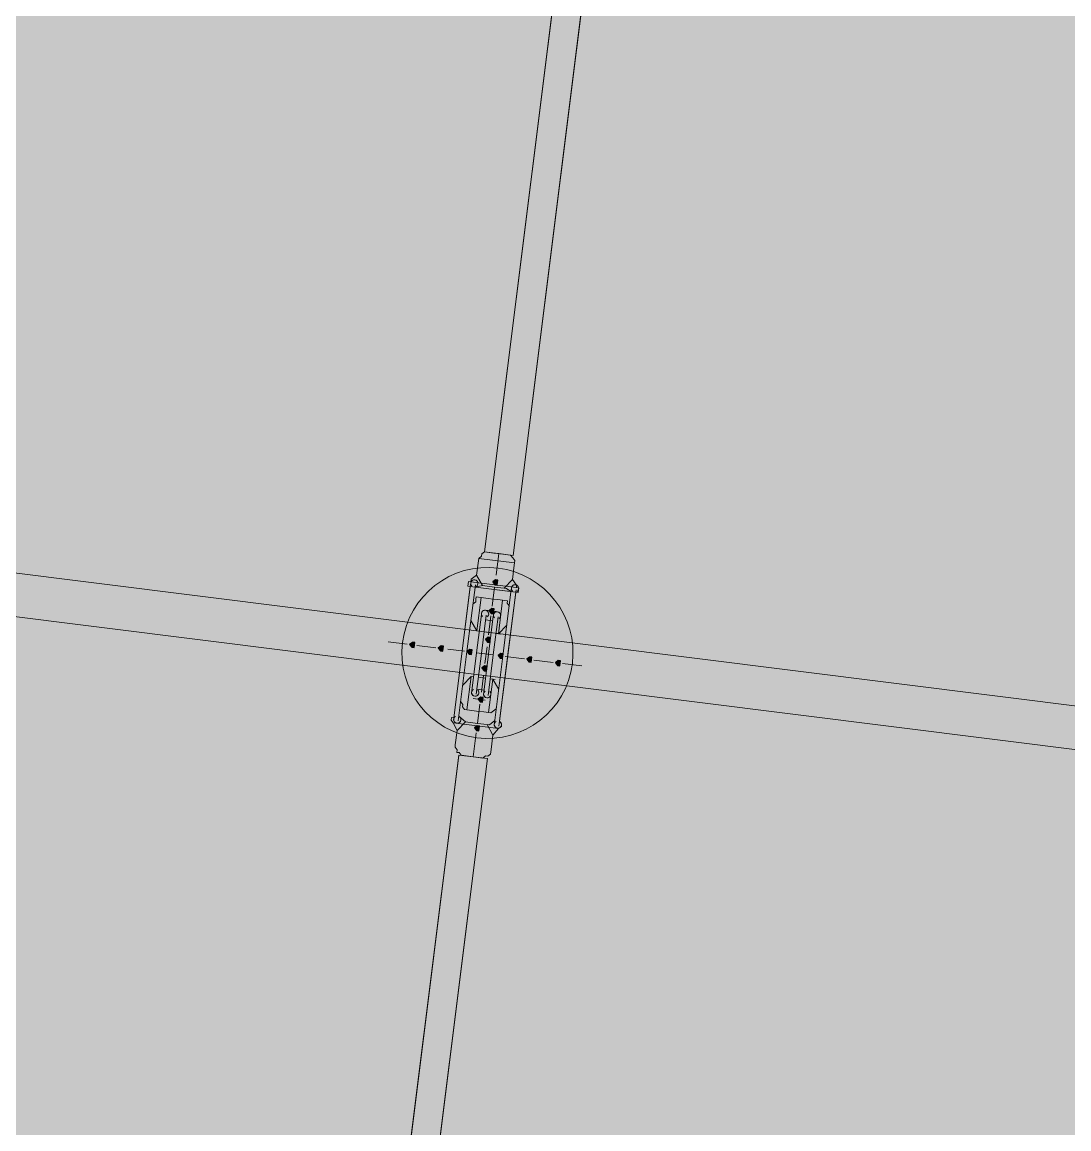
# Model space of a CAD drawing. Header units: metres. Extents: x -4 to 509425, y 7549 to 4732445.
# Drawn here: x 475985.734 to 475989.412, y 4719754.447 to 4719758.336 of the extents above; entities that cross this region are included whole.
import ezdxf

# ---------------------------------------------------------------- set-up
doc = ezdxf.new("R2010")
doc.units = ezdxf.units.M
doc.header["$LTSCALE"] = 0.01
doc.header["$MEASUREMENT"] = 0
doc.layers.get('0').update_dxf_attribs({"lineweight": 0})
doc.layers.add('_SUBESTACIÓN', color=1, linetype='Continuous')
doc.layers.add('SUBESTACION LA VID', color=253, linetype='Continuous')

# ---------------------------------------------------------------- blocks, each defined once
blk = doc.blocks.new('A$Cfff6051d')
at = {"layer": 'SUBESTACION LA VID', "transparency": 33554687}
h = blk.add_hatch(color=256, dxfattribs=at)
h.dxf.hatch_style = 2
h.paths.add_polyline_path([(475987.4044, 4719756.3666), (475987.4055, 4719756.375), (475987.3971, 4719756.3761), (475987.3876, 4719756.3688), (475987.395, 4719756.3593), (475987.4034, 4719756.3582)])
h = blk.add_hatch(color=256, dxfattribs=at)
h.dxf.hatch_style = 2
h.paths.add_polyline_path([(475987.3918, 4719756.2658), (475987.3928, 4719756.2742), (475987.3844, 4719756.2753), (475987.375, 4719756.2679), (475987.3823, 4719756.2585), (475987.3907, 4719756.2574)])
h = blk.add_hatch(color=256, dxfattribs=at)
h.dxf.hatch_style = 2
h.paths.add_polyline_path([(475987.1124, 4719756.1473), (475987.1135, 4719756.1557), (475987.1051, 4719756.1567), (475987.0956, 4719756.1494), (475987.1029, 4719756.1399), (475987.1113, 4719756.1389)])
h = blk.add_hatch(color=256, dxfattribs=at)
h.dxf.hatch_style = 2
h.paths.add_polyline_path([(475987.3791, 4719756.165), (475987.3802, 4719756.1734), (475987.3718, 4719756.1745), (475987.3623, 4719756.1671), (475987.3697, 4719756.1577), (475987.3781, 4719756.1566)])
h = blk.add_hatch(color=256, dxfattribs=at)
h.dxf.hatch_style = 2
h.paths.add_polyline_path([(475987.2132, 4719756.1346), (475987.2143, 4719756.143), (475987.2059, 4719756.1441), (475987.1964, 4719756.1367), (475987.2038, 4719756.1273), (475987.2122, 4719756.1262)])
h = blk.add_hatch(color=256, dxfattribs=at)
h.dxf.hatch_style = 2
h.paths.add_polyline_path([(475987.314, 4719756.122), (475987.3151, 4719756.1304), (475987.3067, 4719756.1315), (475987.2972, 4719756.1241), (475987.3046, 4719756.1147), (475987.313, 4719756.1136)])
h = blk.add_hatch(color=256, dxfattribs=at)
h.dxf.hatch_style = 2
h.paths.add_polyline_path([(475987.4232, 4719756.1083), (475987.4243, 4719756.1167), (475987.4159, 4719756.1178), (475987.4064, 4719756.1104), (475987.4138, 4719756.101), (475987.4222, 4719756.0999)])
h = blk.add_hatch(color=256, dxfattribs=at)
h.dxf.hatch_style = 2
h.paths.add_polyline_path([(475987.3665, 4719756.0642), (475987.3675, 4719756.0726), (475987.3591, 4719756.0737), (475987.3497, 4719756.0663), (475987.357, 4719756.0569), (475987.3654, 4719756.0558)])
h = blk.add_hatch(color=256, dxfattribs=at)
h.dxf.hatch_style = 2
h.paths.add_polyline_path([(475987.524, 4719756.0957), (475987.5251, 4719756.1041), (475987.5167, 4719756.1051), (475987.5072, 4719756.0978), (475987.5146, 4719756.0883), (475987.523, 4719756.0873)])
h = blk.add_hatch(color=256, dxfattribs=at)
h.dxf.hatch_style = 2
h.paths.add_polyline_path([(475987.6248, 4719756.083), (475987.6259, 4719756.0914), (475987.6175, 4719756.0925), (475987.608, 4719756.0851), (475987.6154, 4719756.0757), (475987.6238, 4719756.0746)])
h = blk.add_hatch(color=256, dxfattribs=at)
h.dxf.hatch_style = 2
h.paths.add_polyline_path([(475987.3528, 4719755.955), (475987.3539, 4719755.9634), (475987.3455, 4719755.9645), (475987.336, 4719755.9571), (475987.3433, 4719755.9477), (475987.3517, 4719755.9466)])
h = blk.add_hatch(color=256, dxfattribs=at)
h.dxf.hatch_style = 2
h.paths.add_polyline_path([(475987.3402, 4719755.8542), (475987.3412, 4719755.8626), (475987.3328, 4719755.8637), (475987.3234, 4719755.8563), (475987.3307, 4719755.8469), (475987.3391, 4719755.8458)])
at = {"layer": 'SUBESTACION LA VID', "lineweight": 15}
for p, q in [((475987.9712, 4719761.3638), (475987.3582, 4719756.4748)), ((475988.072, 4719761.3512), (475987.459, 4719756.4622)), ((476071.4612, 4719745.6493), (475975.7142, 4719757.6531)), ((476071.4423, 4719745.4981), (475975.6953, 4719757.5019)), ((475987.4086, 4719756.4685), (475987.3992, 4719756.3929)), ((475987.2804, 4719756.1262), (475987.3099, 4719756.3614)), ((475987.3267, 4719756.3593), (475987.2972, 4719756.1241)), ((475987.3256, 4719756.3509), (475987.3519, 4719756.3562)), ((475987.3519, 4719756.3562), (475987.3939, 4719756.3509)), ((475987.3939, 4719756.3509), (475987.3855, 4719756.2837)), ((475987.4275, 4719756.3467), (475987.3939, 4719756.3509)), ((475987.4527, 4719756.3435), (475987.4232, 4719756.1083)), ((475987.4516, 4719756.3351), (475987.4359, 4719756.3456)), ((475987.44, 4719756.1062), (475987.4695, 4719756.3414)), ((475987.3319, 4719756.1966), (475987.3466, 4719756.3142)), ((475987.4075, 4719756.1871), (475987.4222, 4719756.3047)), ((475987.3834, 4719756.2669), (475987.3582, 4719756.2701)), ((475987.3834, 4719756.2669), (475987.4002, 4719756.2648)), ((475987.3308, 4719756.1199), (475987.3477, 4719756.2543)), ((475987.3645, 4719756.2522), (475987.3476, 4719756.1178)), ((475987.3792, 4719756.2333), (475987.3624, 4719756.2354)), ((475987.3813, 4719756.2501), (475987.3728, 4719756.1829)), ((475987.3897, 4719756.249), (475987.3728, 4719756.1146)), ((475987.3792, 4719756.2333), (475987.3876, 4719756.2322)), ((475987.3896, 4719756.1125), (475987.4065, 4719756.2469)), ((475987.3571, 4719756.1934), (475987.3739, 4719756.1913)), ((475987.3823, 4719756.1902), (475987.3739, 4719756.1913)), ((475987.0872, 4719756.1504), (475987.02, 4719756.1589)), ((475987.188, 4719756.1378), (475987.1208, 4719756.1462)), ((475987.2888, 4719756.1252), (475987.23, 4719756.1325)), ((475987.2804, 4719756.1262), (475987.2499, 4719755.8826)), ((475987.2667, 4719755.8805), (475987.2972, 4719756.1241)), ((475987.3308, 4719756.1199), (475987.3129, 4719755.9771)), ((475987.3297, 4719755.975), (475987.3476, 4719756.1178)), ((475987.3896, 4719756.1125), (475987.3308, 4719756.1199)), ((475987.3549, 4719755.9718), (475987.3728, 4719756.1146)), ((475987.3676, 4719756.1409), (475987.3602, 4719756.0821)), ((475987.3896, 4719756.1125), (475987.3717, 4719755.9697)), ((475987.3927, 4719755.8647), (475987.4232, 4719756.1083)), ((475987.44, 4719756.1062), (475987.4095, 4719755.8626)), ((475987.4988, 4719756.0988), (475987.4316, 4719756.1073)), ((475987.5996, 4719756.0862), (475987.5324, 4719756.0946)), ((475987.7004, 4719756.0736), (475987.6332, 4719756.082)), ((475987.3119, 4719756.037), (475987.2971, 4719755.9193)), ((475987.3371, 4719756.0338), (475987.3539, 4719756.0317)), ((475987.3549, 4719756.0401), (475987.3476, 4719755.9813)), ((475987.3623, 4719756.0306), (475987.3539, 4719756.0317)), ((475987.3486, 4719755.9897), (475987.3318, 4719755.9918)), ((475987.3875, 4719756.0275), (475987.3727, 4719755.9099)), ((475987.3444, 4719755.9561), (475987.3192, 4719755.9592)), ((475987.3444, 4719755.9561), (475987.3612, 4719755.954)), ((475987.3486, 4719755.9897), (475987.357, 4719755.9886)), ((475987.3423, 4719755.9393), (475987.3339, 4719755.8721)), ((475987.2688, 4719755.8973), (475987.2919, 4719755.8773)), ((475987.2919, 4719755.8773), (475987.3339, 4719755.8721)), ((475987.3948, 4719755.8815), (475987.3759, 4719755.8668)), ((475987.3297, 4719755.8385), (475987.3191, 4719755.7545)), ((475987.3675, 4719755.8679), (475987.3339, 4719755.8721)), ((475987.2687, 4719755.7608), (475986.5315, 4719749.8806)), ((475987.3695, 4719755.7482), (475986.6323, 4719749.8679))]:
    blk.add_line(p, q, dxfattribs=at)
at = {"layer": 'SUBESTACION LA VID', "lineweight": 0}
blk.add_line((475987.2687, 4719755.7608), (475987.3695, 4719755.7482), dxfattribs=at)
at = {"layer": 'SUBESTACION LA VID', "lineweight": 15}
for points in [[(475987.9712, 4719761.3638), (475988.072, 4719761.3512), (475987.459, 4719756.4622), (475987.3582, 4719756.4748), (475987.9712, 4719761.3638)], [(476071.4423, 4719745.4981), (476071.4612, 4719745.6493), (475975.7142, 4719757.6531), (475975.6953, 4719757.5019), (476071.4423, 4719745.4981)], [(475987.2625, 4719755.8469), (475987.2561, 4719755.7965), (475987.2551, 4719755.7881), (475987.2624, 4719755.7786), (475987.2614, 4719755.7702), (475987.2698, 4719755.7692), (475987.2771, 4719755.7597), (475987.2855, 4719755.7587), (475987.3023, 4719755.7566), (475987.3359, 4719755.7524), (475987.3443, 4719755.7513), (475987.3527, 4719755.7503), (475987.3622, 4719755.7576), (475987.3706, 4719755.7566), (475987.38, 4719755.7639), (475987.3811, 4719755.7723), (475987.3821, 4719755.7807), (475987.3885, 4719755.8311), (475987.4084, 4719755.8542), (475987.4179, 4719755.8615), (475987.4189, 4719755.8699), (475987.4116, 4719755.8794), (475987.4685, 4719756.333), (475987.4769, 4719756.332), (475987.4779, 4719756.3404), (475987.479, 4719756.3488), (475987.4706, 4719756.3498), (475987.4716, 4719756.3582), (475987.4569, 4719756.3771), (475987.4632, 4719756.4275), (475987.4643, 4719756.4359), (475987.4653, 4719756.4443), (475987.458, 4719756.4538), (475987.4506, 4719756.4632), (475987.4422, 4719756.4643), (475987.4338, 4719756.4653), (475987.4254, 4719756.4664), (475987.4086, 4719756.4685), (475987.3918, 4719756.4706), (475987.375, 4719756.4727), (475987.3666, 4719756.4738), (475987.3582, 4719756.4748), (475987.3488, 4719756.4675), (475987.3477, 4719756.4591), (475987.3383, 4719756.4517), (475987.3372, 4719756.4433), (475987.3309, 4719756.3929), (475987.312, 4719756.3782), (475987.311, 4719756.3698), (475987.3025, 4719756.3709), (475987.3015, 4719756.3625), (475987.3004, 4719756.3541), (475987.3088, 4719756.353), (475987.252, 4719755.8994), (475987.2509, 4719755.891), (475987.2425, 4719755.8921), (475987.2415, 4719755.8837), (475987.2488, 4719755.8742), (475987.2625, 4719755.8469)], [(475987.4086, 4719756.4685), (475987.3918, 4719756.4706), (475987.375, 4719756.4727), (475987.3666, 4719756.4738), (475987.3582, 4719756.4748), (475987.3488, 4719756.4675), (475987.3477, 4719756.4591), (475987.3383, 4719756.4517), (475987.3372, 4719756.4433), (475987.3309, 4719756.3929)], [(475987.4086, 4719756.4685), (475987.4254, 4719756.4664), (475987.4338, 4719756.4653), (475987.4422, 4719756.4643), (475987.4506, 4719756.4632), (475987.458, 4719756.4538), (475987.4653, 4719756.4443), (475987.4643, 4719756.4359), (475987.4632, 4719756.4275), (475987.4569, 4719756.3771)], [(475987.312, 4719756.3782), (475987.3309, 4719756.3929), (475987.3519, 4719756.3562)], [(475987.4716, 4719756.3582), (475987.4569, 4719756.3771), (475987.4275, 4719756.3467), (475987.4359, 4719756.3456), (475987.4275, 4719756.3467)], [(475987.3886, 4719756.3089), (475987.3718, 4719756.311), (475987.355, 4719756.3131), (475987.3466, 4719756.3142), (475987.3382, 4719756.3152), (475987.3298, 4719756.3163), (475987.3288, 4719756.3079), (475987.3277, 4719756.2995), (475987.3183, 4719756.2921)], [(475987.3886, 4719756.3089), (475987.4054, 4719756.3068), (475987.4138, 4719756.3057), (475987.4222, 4719756.3047), (475987.4306, 4719756.3036), (475987.439, 4719756.3026), (475987.438, 4719756.2942), (475987.4453, 4719756.2847), (475987.4443, 4719756.2763)], [(475987.3403, 4719756.1955), (475987.3319, 4719756.1966), (475987.3109, 4719756.2333)], [(475987.3991, 4719756.1881), (475987.4159, 4719756.186), (475987.4075, 4719756.1871), (475987.4369, 4719756.2175)], [(475987.3203, 4719756.0359), (475987.3119, 4719756.037), (475987.2825, 4719756.0065)], [(475987.3791, 4719756.0285), (475987.3959, 4719756.0264), (475987.3875, 4719756.0275), (475987.4085, 4719755.9907)], [(475987.3391, 4719755.9141), (475987.3223, 4719755.9162), (475987.3055, 4719755.9183), (475987.2971, 4719755.9193), (475987.2887, 4719755.9204), (475987.2814, 4719755.9299), (475987.2824, 4719755.9383), (475987.2751, 4719755.9477)], [(475987.3391, 4719755.9141), (475987.3559, 4719755.912), (475987.3643, 4719755.9109), (475987.3727, 4719755.9099), (475987.3811, 4719755.9088), (475987.3906, 4719755.9162), (475987.4, 4719755.9235), (475987.4011, 4719755.9319)], [(475987.2488, 4719755.8742), (475987.2625, 4719755.8469), (475987.2919, 4719755.8773)], [(475987.3191, 4719755.7545), (475987.3023, 4719755.7566), (475987.2855, 4719755.7587), (475987.2771, 4719755.7597), (475987.2698, 4719755.7692), (475987.2614, 4719755.7702), (475987.2624, 4719755.7786), (475987.2551, 4719755.7881), (475987.2561, 4719755.7965), (475987.2625, 4719755.8469)], [(475987.4084, 4719755.8542), (475987.3885, 4719755.8311), (475987.3675, 4719755.8679), (475987.3759, 4719755.8668), (475987.3675, 4719755.8679)], [(475987.3191, 4719755.7545), (475987.3359, 4719755.7524), (475987.3443, 4719755.7513), (475987.3527, 4719755.7503), (475987.3622, 4719755.7576), (475987.3706, 4719755.7566), (475987.38, 4719755.7639), (475987.3811, 4719755.7723), (475987.3821, 4719755.7807), (475987.3885, 4719755.8311)], [(475987.2687, 4719755.7608), (475987.3695, 4719755.7482), (475986.6323, 4719749.8679), (475986.5315, 4719749.8806), (475987.2687, 4719755.7608)]]:
    blk.add_lwpolyline(points, dxfattribs=at)
at = {"layer": 'SUBESTACION LA VID', "lineweight": 0}
for points in [[(475987.4086, 4719756.4685), (475987.375, 4719756.4727), (475987.4254, 4719756.4664)], [(475987.3383, 4719756.4517), (475987.4643, 4719756.4359), (475987.3383, 4719756.4517)], [(475987.4769, 4719756.332), (475987.3088, 4719756.353), (475987.4769, 4719756.332)], [(475987.4685, 4719756.333), (475987.3088, 4719756.353), (475987.4685, 4719756.333), (475987.3088, 4719756.353)], [(475987.311, 4719756.3698), (475987.479, 4719756.3488), (475987.311, 4719756.3698)], [(475987.4084, 4719755.8542), (475987.2488, 4719755.8742), (475987.4084, 4719755.8542), (475987.2488, 4719755.8742)], [(475987.3023, 4719755.7566), (475987.3443, 4719755.7513), (475987.2855, 4719755.7587)]]:
    blk.add_lwpolyline(points, dxfattribs=at)
at = {"layer": 'SUBESTACION LA VID'}
for points in [[(475987.4044, 4719756.3666), (475987.4055, 4719756.375), (475987.3971, 4719756.3761), (475987.3876, 4719756.3688), (475987.395, 4719756.3593), (475987.4034, 4719756.3582)], [(475987.3918, 4719756.2658), (475987.3928, 4719756.2742), (475987.3844, 4719756.2753), (475987.375, 4719756.2679), (475987.3823, 4719756.2585), (475987.3907, 4719756.2574)], [(475987.1124, 4719756.1473), (475987.1135, 4719756.1557), (475987.1051, 4719756.1567), (475987.0956, 4719756.1494), (475987.1029, 4719756.1399), (475987.1113, 4719756.1389)], [(475987.3791, 4719756.165), (475987.3802, 4719756.1734), (475987.3718, 4719756.1745), (475987.3623, 4719756.1671), (475987.3697, 4719756.1577), (475987.3781, 4719756.1566)], [(475987.2132, 4719756.1346), (475987.2143, 4719756.143), (475987.2059, 4719756.1441), (475987.1964, 4719756.1367), (475987.2038, 4719756.1273), (475987.2122, 4719756.1262)], [(475987.314, 4719756.122), (475987.3151, 4719756.1304), (475987.3067, 4719756.1315), (475987.2972, 4719756.1241), (475987.3046, 4719756.1147), (475987.313, 4719756.1136)], [(475987.4232, 4719756.1083), (475987.4243, 4719756.1167), (475987.4159, 4719756.1178), (475987.4064, 4719756.1104), (475987.4138, 4719756.101), (475987.4222, 4719756.0999)], [(475987.3665, 4719756.0642), (475987.3675, 4719756.0726), (475987.3591, 4719756.0737), (475987.3497, 4719756.0663), (475987.357, 4719756.0569), (475987.3654, 4719756.0558)], [(475987.524, 4719756.0957), (475987.5251, 4719756.1041), (475987.5167, 4719756.1051), (475987.5072, 4719756.0978), (475987.5146, 4719756.0883), (475987.523, 4719756.0873)], [(475987.6248, 4719756.083), (475987.6259, 4719756.0914), (475987.6175, 4719756.0925), (475987.608, 4719756.0851), (475987.6154, 4719756.0757), (475987.6238, 4719756.0746)], [(475987.3528, 4719755.955), (475987.3539, 4719755.9634), (475987.3455, 4719755.9645), (475987.336, 4719755.9571), (475987.3433, 4719755.9477), (475987.3517, 4719755.9466)], [(475987.3402, 4719755.8542), (475987.3412, 4719755.8626), (475987.3328, 4719755.8637), (475987.3234, 4719755.8563), (475987.3307, 4719755.8469), (475987.3391, 4719755.8458)]]:
    blk.add_lwpolyline(points, close=True, dxfattribs=at)
at = {"layer": 'SUBESTACION LA VID', "lineweight": 0}
for points in [[(475987.4044, 4719756.3666), (475987.4055, 4719756.375), (475987.3971, 4719756.3761), (475987.3876, 4719756.3688), (475987.395, 4719756.3593), (475987.4034, 4719756.3582)], [(475987.3918, 4719756.2658), (475987.3928, 4719756.2742), (475987.3844, 4719756.2753), (475987.375, 4719756.2679), (475987.3823, 4719756.2585), (475987.3907, 4719756.2574)], [(475987.1124, 4719756.1473), (475987.1135, 4719756.1557), (475987.1051, 4719756.1567), (475987.0956, 4719756.1494), (475987.1029, 4719756.1399), (475987.1113, 4719756.1389)], [(475987.3791, 4719756.165), (475987.3802, 4719756.1734), (475987.3718, 4719756.1745), (475987.3623, 4719756.1671), (475987.3697, 4719756.1577), (475987.3781, 4719756.1566)], [(475987.2132, 4719756.1346), (475987.2143, 4719756.143), (475987.2059, 4719756.1441), (475987.1964, 4719756.1367), (475987.2038, 4719756.1273), (475987.2122, 4719756.1262)], [(475987.314, 4719756.122), (475987.3151, 4719756.1304), (475987.3067, 4719756.1315), (475987.2972, 4719756.1241), (475987.3046, 4719756.1147), (475987.313, 4719756.1136)], [(475987.4232, 4719756.1083), (475987.4243, 4719756.1167), (475987.4159, 4719756.1178), (475987.4064, 4719756.1104), (475987.4138, 4719756.101), (475987.4222, 4719756.0999)], [(475987.3665, 4719756.0642), (475987.3675, 4719756.0726), (475987.3591, 4719756.0737), (475987.3497, 4719756.0663), (475987.357, 4719756.0569), (475987.3654, 4719756.0558)], [(475987.524, 4719756.0957), (475987.5251, 4719756.1041), (475987.5167, 4719756.1051), (475987.5072, 4719756.0978), (475987.5146, 4719756.0883), (475987.523, 4719756.0873)], [(475987.6248, 4719756.083), (475987.6259, 4719756.0914), (475987.6175, 4719756.0925), (475987.608, 4719756.0851), (475987.6154, 4719756.0757), (475987.6238, 4719756.0746)], [(475987.3528, 4719755.955), (475987.3539, 4719755.9634), (475987.3455, 4719755.9645), (475987.336, 4719755.9571), (475987.3433, 4719755.9477), (475987.3517, 4719755.9466)], [(475987.3402, 4719755.8542), (475987.3412, 4719755.8626), (475987.3328, 4719755.8637), (475987.3234, 4719755.8563), (475987.3307, 4719755.8469), (475987.3391, 4719755.8458)]]:
    blk.add_lwpolyline(points, close=True, dxfattribs=at)
at = {"layer": 'SUBESTACION LA VID'}
for points in [[(475976.8769, 4719766.927), (475976.8769, 4719766.927), (475976.8959, 4719767.0782), (475976.8959, 4719767.0782), (475976.8959, 4719767.0782), (476072.6239, 4719754.9233), (476072.6239, 4719754.9233), (476072.6239, 4719754.9233), (475976.8769, 4719766.927), (475976.8769, 4719766.927)], [(475976.8959, 4719767.0782), (475976.8959, 4719767.0782), (476072.6239, 4719754.9233), (476072.6239, 4719754.9233), (476072.6239, 4719754.9233), (476072.6429, 4719755.0745), (476072.6429, 4719755.0745), (476072.6429, 4719755.0745), (475976.8959, 4719767.0782), (475976.8959, 4719767.0782)]]:
    blk.add_open_spline(points, degree=3, knots=[0, 0, 0, 0, 1, 1, 1, 2, 2, 2, 3, 3, 3, 3], dxfattribs=at)
at = {"layer": 'SUBESTACION LA VID', "lineweight": 0}
for points in [[(475976.8769, 4719766.927), (475976.8769, 4719766.927), (475976.8959, 4719767.0782), (475976.8959, 4719767.0782), (475976.8959, 4719767.0782), (476072.6239, 4719754.9233), (476072.6239, 4719754.9233), (476072.6239, 4719754.9233), (475976.8769, 4719766.927), (475976.8769, 4719766.927)], [(475976.8959, 4719767.0782), (475976.8959, 4719767.0782), (476072.6239, 4719754.9233), (476072.6239, 4719754.9233), (476072.6239, 4719754.9233), (476072.6429, 4719755.0745), (476072.6429, 4719755.0745), (476072.6429, 4719755.0745), (475976.8959, 4719767.0782), (475976.8959, 4719767.0782)]]:
    blk.add_open_spline(points, degree=3, knots=[0, 0, 0, 0, 1, 1, 1, 2, 2, 2, 3, 3, 3, 3], dxfattribs=at)
at = {"layer": 'SUBESTACION LA VID', "lineweight": 15}
for points, knots in [([(475987.0709, 4719756.1567), (475987.0503, 4719755.992), (475987.1671, 4719755.8418), (475987.3318, 4719755.8212), (475987.4964, 4719755.8005), (475987.6467, 4719755.9173), (475987.6674, 4719756.082), (475987.688, 4719756.2467), (475987.5712, 4719756.3969), (475987.4065, 4719756.4176), (475987.2418, 4719756.4382), (475987.0916, 4719756.3214), (475987.0709, 4719756.1567)], [0, 0, 0, 0, 1, 1, 1, 2, 2, 2, 3, 3, 3, 4, 4, 4, 4]), ([(475987.3246, 4719756.3766), (475987.3192, 4719756.3773), (475987.314, 4719756.3745), (475987.3116, 4719756.3696), (475987.3092, 4719756.3647), (475987.3102, 4719756.3588), (475987.3141, 4719756.355)], [0, 0, 0, 0, 1, 1, 1, 2, 2, 2, 2]), ([(475987.3356, 4719756.3625), (475987.3365, 4719756.3694), (475987.3316, 4719756.3758), (475987.3246, 4719756.3766), (475987.3176, 4719756.3775), (475987.3113, 4719756.3726), (475987.3104, 4719756.3656)], [0, 0, 0, 0, 1, 1, 1, 2, 2, 2, 2]), ([(475987.3294, 4719756.3531), (475987.3341, 4719756.3558), (475987.3366, 4719756.3612), (475987.3355, 4719756.3666), (475987.3344, 4719756.3719), (475987.33, 4719756.376), (475987.3246, 4719756.3766)], [0, 0, 0, 0, 1, 1, 1, 2, 2, 2, 2]), ([(475987.4674, 4719756.3587), (475987.462, 4719756.3594), (475987.4568, 4719756.3566), (475987.4544, 4719756.3517), (475987.452, 4719756.3468), (475987.453, 4719756.3409), (475987.4569, 4719756.3371)], [0, 0, 0, 0, 1, 1, 1, 2, 2, 2, 2]), ([(475987.4784, 4719756.3446), (475987.4793, 4719756.3515), (475987.4744, 4719756.3579), (475987.4674, 4719756.3587), (475987.4604, 4719756.3596), (475987.4541, 4719756.3547), (475987.4532, 4719756.3477)], [0, 0, 0, 0, 1, 1, 1, 2, 2, 2, 2]), ([(475987.4722, 4719756.3352), (475987.4769, 4719756.3379), (475987.4794, 4719756.3433), (475987.4783, 4719756.3487), (475987.4772, 4719756.354), (475987.4728, 4719756.3581), (475987.4674, 4719756.3587)], [0, 0, 0, 0, 1, 1, 1, 2, 2, 2, 2]), ([(475987.3624, 4719756.2695), (475987.357, 4719756.2702), (475987.3517, 4719756.2674), (475987.3494, 4719756.2625), (475987.347, 4719756.2576), (475987.348, 4719756.2517), (475987.3519, 4719756.2479)], [0, 0, 0, 0, 1, 1, 1, 2, 2, 2, 2]), ([(475987.3624, 4719756.2695), (475987.357, 4719756.2702), (475987.3517, 4719756.2674), (475987.3494, 4719756.2625), (475987.347, 4719756.2576), (475987.348, 4719756.2517), (475987.3519, 4719756.2479)], [0, 0, 0, 0, 1, 1, 1, 2, 2, 2, 2]), ([(475987.3734, 4719756.2553), (475987.3743, 4719756.2623), (475987.3693, 4719756.2687), (475987.3624, 4719756.2695), (475987.3554, 4719756.2704), (475987.3491, 4719756.2655), (475987.3482, 4719756.2585)], [0, 0, 0, 0, 1, 1, 1, 2, 2, 2, 2]), ([(475987.3672, 4719756.2459), (475987.3719, 4719756.2487), (475987.3743, 4719756.2541), (475987.3732, 4719756.2595), (475987.3721, 4719756.2648), (475987.3678, 4719756.2688), (475987.3624, 4719756.2695)], [0, 0, 0, 0, 1, 1, 1, 2, 2, 2, 2]), ([(475987.4044, 4719756.2643), (475987.399, 4719756.2649), (475987.3937, 4719756.2621), (475987.3914, 4719756.2572), (475987.389, 4719756.2523), (475987.39, 4719756.2464), (475987.3939, 4719756.2426)], [0, 0, 0, 0, 1, 1, 1, 2, 2, 2, 2]), ([(475987.4154, 4719756.2501), (475987.4163, 4719756.257), (475987.4113, 4719756.2634), (475987.4044, 4719756.2643), (475987.3974, 4719756.2651), (475987.3911, 4719756.2602), (475987.3902, 4719756.2532)], [0, 0, 0, 0, 1, 1, 1, 2, 2, 2, 2]), ([(475987.4092, 4719756.2407), (475987.4139, 4719756.2434), (475987.4163, 4719756.2489), (475987.4152, 4719756.2542), (475987.4141, 4719756.2595), (475987.4098, 4719756.2636), (475987.4044, 4719756.2643)], [0, 0, 0, 0, 1, 1, 1, 2, 2, 2, 2]), ([(475987.4092, 4719756.2407), (475987.4139, 4719756.2434), (475987.4163, 4719756.2489), (475987.4152, 4719756.2542), (475987.4141, 4719756.2595), (475987.4098, 4719756.2636), (475987.4044, 4719756.2643)], [0, 0, 0, 0, 1, 1, 1, 2, 2, 2, 2]), ([(475987.3196, 4719755.9907), (475987.3149, 4719755.9879), (475987.3125, 4719755.9825), (475987.3136, 4719755.9772), (475987.3147, 4719755.9718), (475987.3191, 4719755.9678), (475987.3245, 4719755.9671)], [0, 0, 0, 0, 1, 1, 1, 2, 2, 2, 2]), ([(475987.3196, 4719755.9907), (475987.3149, 4719755.9879), (475987.3125, 4719755.9825), (475987.3136, 4719755.9772), (475987.3147, 4719755.9718), (475987.319, 4719755.9678), (475987.3245, 4719755.9671)], [0, 0, 0, 0, 1, 1, 1, 2, 2, 2, 2]), ([(475987.3134, 4719755.9813), (475987.3126, 4719755.9743), (475987.3175, 4719755.968), (475987.3245, 4719755.9671), (475987.3314, 4719755.9662), (475987.3378, 4719755.9712), (475987.3386, 4719755.9781)], [0, 0, 0, 0, 1, 1, 1, 2, 2, 2, 2]), ([(475987.3245, 4719755.9671), (475987.3299, 4719755.9664), (475987.3351, 4719755.9693), (475987.3375, 4719755.9742), (475987.3398, 4719755.9791), (475987.3388, 4719755.985), (475987.3349, 4719755.9888)], [0, 0, 0, 0, 1, 1, 1, 2, 2, 2, 2]), ([(475987.3616, 4719755.9854), (475987.3569, 4719755.9827), (475987.3545, 4719755.9772), (475987.3556, 4719755.9719), (475987.3567, 4719755.9666), (475987.3611, 4719755.9625), (475987.3665, 4719755.9618)], [0, 0, 0, 0, 1, 1, 1, 2, 2, 2, 2]), ([(475987.3554, 4719755.976), (475987.3546, 4719755.9691), (475987.3595, 4719755.9627), (475987.3665, 4719755.9618), (475987.3734, 4719755.961), (475987.3798, 4719755.9659), (475987.3806, 4719755.9729)], [0, 0, 0, 0, 1, 1, 1, 2, 2, 2, 2]), ([(475987.3665, 4719755.9618), (475987.3719, 4719755.9612), (475987.3771, 4719755.964), (475987.3795, 4719755.9689), (475987.3818, 4719755.9738), (475987.3808, 4719755.9797), (475987.3769, 4719755.9835)], [0, 0, 0, 0, 1, 1, 1, 2, 2, 2, 2]), ([(475987.3665, 4719755.9618), (475987.3719, 4719755.9612), (475987.3771, 4719755.964), (475987.3795, 4719755.9689), (475987.3818, 4719755.9738), (475987.3808, 4719755.9797), (475987.3769, 4719755.9835)], [0, 0, 0, 0, 1, 1, 1, 2, 2, 2, 2]), ([(475987.2566, 4719755.8962), (475987.2519, 4719755.8935), (475987.2495, 4719755.888), (475987.2506, 4719755.8827), (475987.2516, 4719755.8774), (475987.256, 4719755.8733), (475987.2614, 4719755.8726)], [0, 0, 0, 0, 1, 1, 1, 2, 2, 2, 2]), ([(475987.2504, 4719755.8868), (475987.2495, 4719755.8798), (475987.2545, 4719755.8735), (475987.2614, 4719755.8726), (475987.2684, 4719755.8718), (475987.2747, 4719755.8767), (475987.2756, 4719755.8836)], [0, 0, 0, 0, 1, 1, 1, 2, 2, 2, 2]), ([(475987.2614, 4719755.8726), (475987.2668, 4719755.8719), (475987.2721, 4719755.8748), (475987.2744, 4719755.8797), (475987.2768, 4719755.8846), (475987.2758, 4719755.8905), (475987.2719, 4719755.8943)], [0, 0, 0, 0, 1, 1, 1, 2, 2, 2, 2]), ([(475987.3994, 4719755.8783), (475987.3947, 4719755.8756), (475987.3923, 4719755.8701), (475987.3934, 4719755.8648), (475987.3944, 4719755.8594), (475987.3988, 4719755.8554), (475987.4042, 4719755.8547)], [0, 0, 0, 0, 1, 1, 1, 2, 2, 2, 2]), ([(475987.4042, 4719755.8547), (475987.4096, 4719755.854), (475987.4149, 4719755.8569), (475987.4172, 4719755.8618), (475987.4196, 4719755.8667), (475987.4186, 4719755.8726), (475987.4147, 4719755.8764)], [0, 0, 0, 0, 1, 1, 1, 2, 2, 2, 2]), ([(475987.3932, 4719755.8689), (475987.3923, 4719755.8619), (475987.3973, 4719755.8556), (475987.4042, 4719755.8547), (475987.4112, 4719755.8539), (475987.4175, 4719755.8588), (475987.4184, 4719755.8657)], [0, 0, 0, 0, 1, 1, 1, 2, 2, 2, 2])]:
    blk.add_open_spline(points, degree=3, knots=knots, dxfattribs=at)

msp = doc.modelspace()

# ---------------------------------------------------------------- hatches: boundary and pattern name
at = {"layer": '_SUBESTACIÓN', "transparency": 33554559}
h = msp.add_hatch(color=1, dxfattribs=at)
h.dxf.hatch_style = 1
h.paths.add_polyline_path([(475968.6399, 4719805.825), (476089.9386, 4719790.615), (476078.1686, 4719696.74), (475956.8686, 4719711.9502)])

# ---------------------------------------------------------------- block references
at = {"linetype": 'Continuous'}
msp.add_blockref('A$Cfff6051d', (0, 0), dxfattribs=at)

doc.saveas('drawing.dxf')
